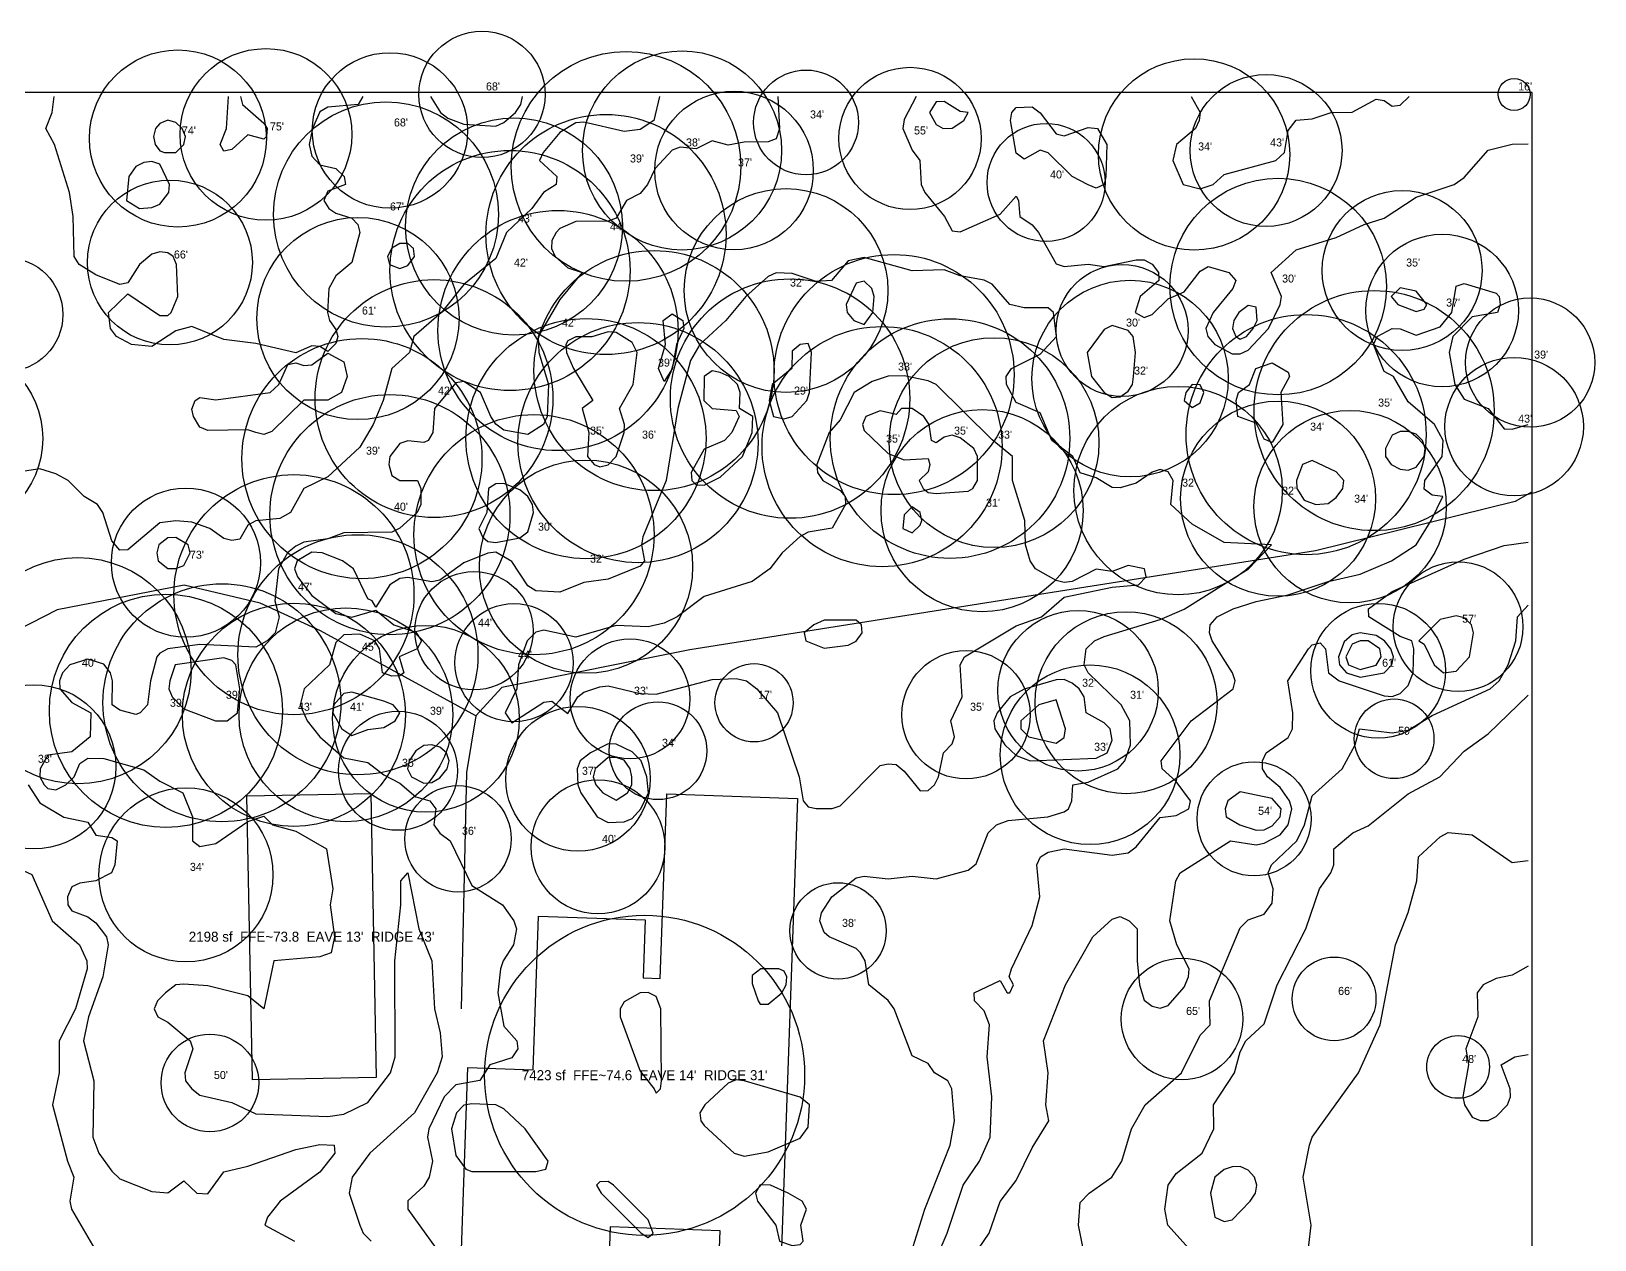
# Model space of a CAD drawing. Extents: x 426033 to 427066, y 1577130 to 1578168.
# Drawn here: x 426674.8 to 427065.6, y 1577863.3 to 1578165.3 of the extents above; entities that cross this region are included whole.
import ezdxf
from ezdxf.enums import TextEntityAlignment as Align

# ---------------------------------------------------------------- set-up
doc = ezdxf.new("R2010")
doc.units = 21
doc.header["$MEASUREMENT"] = 0
for name, color, linetype in [('A-BLDG-ANNO', 1, 'Continuous'), ('A-BLDG-FTPT', 1, 'Continuous'), ('C-ROAD-CNTR', 7, 'Continuous'), ('C-TOPO-HALF', 9, 'Continuous'), ('C-TOPO-MINR', 8, 'Continuous'), ('G-ANNO-TRGT', 6, 'Continuous'), ('G-ANNO-ZONE', 6, 'Continuous'), ('L-PLNT-ANNO', 92, 'Continuous'), ('L-PLNT-TREE', 92, 'Continuous')]:
    doc.layers.add(name, color=color, linetype=linetype)

msp = doc.modelspace()

# ---------------------------------------------------------------- linework, layer by layer
at = {"layer": 'A-BLDG-FTPT'}
for points, elevation in [([(426728.7600494474, 1577974.2531286299), (426759.7099886543, 1577974.8312963154), (426761.0484808076, 1577903.8440514395), (426730.0984843141, 1577903.2658815365), (426728.7600494474, 1577974.2531286299)], 72.75071716308594), ([(426819.57540565095, 1577866.5493497206), (426818.8062075504, 1577845.2092835468), (426781.8703703111, 1577846.4850391909), (426783.96056866716, 1577906.3248746607), (426800.2802428927, 1577905.7544042733), (426801.6651224299, 1577944.2174295215), (426828.2767890747, 1577943.2944233404), (426827.7727955521, 1577928.752519358), (426832.0692236347, 1577928.6176995488), (426833.6924284953, 1577974.7517448154), (426866.3637869739, 1577973.610660187), (426862.23117292725, 1577856.5124227353), (426846.7450233163, 1577857.0415119487), (426847.05273992155, 1577865.5848107354), (426819.57540565095, 1577866.5493497206)], 73.64765930175781)]:
    msp.add_lwpolyline(points, close=True, dxfattribs=dict(at, elevation=elevation))
at = {"layer": 'C-ROAD-CNTR'}
for points in [[(427050, 1578050.1868203015), (427045.7839681452, 1578047.7702356759), (426995.81137749675, 1578035.4879377212), (426839.4557406738, 1578010.7159110606), (426792.4825337836, 1578001.288534284), (426785.9623805664, 1577994.236942979), (426783.60062093334, 1577980.0697910436), (426782.2850590025, 1577921.0616463935)], [(426785.9623805664, 1577994.236942979), (426747.158094158, 1578015.4868370087), (426732.06309992, 1578022.413397289), (426713.0728859987, 1578026.8543061006), (426681.2879526015, 1578020.7177478832), (426627.92176485155, 1577993.3659054684), (426540.20858689194, 1577949.7843319164), (426316.9843268272, 1577838.83680723)]]:
    msp.add_lwpolyline(points, dxfattribs=at)
at = {"layer": 'C-TOPO-HALF'}
for points, elevation in [([(426831.83519581193, 1578149), (426830.44314105675, 1578143), (426827.00000000006, 1578140.742635446), (426823, 1578140.253911851), (426813, 1578142.5925959866), (426811.00000000006, 1578142.385233442), (426807, 1578139.9875069405), (426802.759929391, 1578135), (426801.9099505695, 1578133), (426806.182827174, 1578129), (426806.05887335876, 1578127), (426802.8749731472, 1578125), (426799.9342711618, 1578121), (426793.6634429401, 1578115), (426791, 1578108.531804209), (426783, 1578102.0335941096), (426777.41976893455, 1578095), (426770.4601769911, 1578089), (426769.41584828985, 1578084.9999999998), (426764.9915869981, 1578081), (426762.80617659853, 1578073), (426760.2780671816, 1578067), (426757, 1578061.3552552552), (426749, 1578053.986169321), (426743, 1578051.0024993753), (426739.66651745746, 1578045), (426737, 1578043.5417746513), (426731, 1578042.9606430156), (426729, 1578041.875399361), (426727, 1578038.4151329242), (426725, 1578038.0327398046), (426723.00000000006, 1578038.5314648335), (426719.5137157107, 1578041), (426715, 1578042.6088549618), (426711, 1578042.9430233424), (426707, 1578042.4340261994), (426699, 1578035.736098626), (426697, 1578035.6105882353), (426695, 1578037.9610484163), (426692.7494249348, 1578045), (426691.42642089096, 1578047), (426688.0391822828, 1578049), (426684.0610064661, 1578053), (426681, 1578054.7251429628), (426677, 1578055.9696066747), (426671, 1578054.9919121894)], 72.5), ([(426727.1144172564, 1578149), (426727.60876288655, 1578146.9999999998), (426733, 1578142.3074084586), (426733.7908653846, 1578141), (426733.59842154133, 1578139), (426733, 1578138.2985034012), (426729, 1578139.39004914), (426725, 1578135.7361912613), (426723, 1578135.3202139854), (426722.033952313, 1578137), (426723.6224437628, 1578141), (426724.1555061885, 1578149)], 71.5), ([(426774.5987669749, 1578149), (426777.1214024071, 1578145), (426779, 1578143.5351423034), (426783, 1578142.0682466808), (426791, 1578141.6080766995), (426793, 1578142.5088189328), (426795.8809060344, 1578145), (426797.2460561143, 1578147), (426797.6113472163, 1578149)], 72.5), ([(426896.0395716198, 1578149), (426893, 1578143.25364486), (426892.69036279595, 1578141), (426895, 1578135.5731327096), (426896.9413414945, 1578133), (426897.2450629403, 1578127), (426898.1720342438, 1578125), (426903.12886308297, 1578119), (426904.99999999994, 1578115.4031093835), (426907, 1578115.1433818128), (426917, 1578119.5575319622), (426921, 1578124.094564408), (426921.6336206896, 1578123), (426921.93429652567, 1578119), (426925, 1578116.9329805996), (426926.6431784108, 1578115), (426931.00000000006, 1578107.1949602123), (426933, 1578106.5443925234), (426939, 1578107.0735729388), (426943, 1578106.5076190478), (426951, 1578108.204976545), (426953, 1578108.133460076), (426955, 1578107.1048136647), (426956.5639776214, 1578105), (426956.6798750732, 1578103), (426952.03587213485, 1578099), (426950.7311935808, 1578095), (426953, 1578093.7246026262), (426955, 1578094.4999250937), (426959, 1578098.4279554437), (426963, 1578100.1617343426), (426967, 1578105.3787020554), (426969, 1578106.477701005), (426974.1805359662, 1578105), (426975.91276510607, 1578103), (426975.2120589882, 1578101), (426970.3046111347, 1578095), (426968.41382679157, 1578091), (426968.9226694915, 1578089), (426970.70223606, 1578087), (426975, 1578084.6949465536), (426977, 1578084.6581875547), (426979, 1578085.6070292094), (426984.0639468804, 1578091), (426987.0372088873, 1578097), (426987.3617094691, 1578099), (426984.74219810043, 1578105), (426991, 1578110.6428686026), (427000.99999999994, 1578113.7106850494), (427007.9787478461, 1578117), (427013, 1578118.5423328965), (427021, 1578123.8121846383), (427030.4859232176, 1578127), (427033, 1578128.7554712577), (427039, 1578135.592090889), (427045, 1578137.035868569), (427048.99999999994, 1578137.118603539)], 73.5), ([(426894.46631497965, 1577859), (426898.1574998325, 1577871), (426904.5675543011, 1577887), (426905.6414589494, 1577893), (426904.9102471306, 1577901), (426903.93954776187, 1577903), (426900.6480058544, 1577905), (426899, 1577907.3880345481), (426895, 1577909.300819904), (426890.5112487476, 1577921), (426889, 1577923.1047237492), (426884.18355621595, 1577927), (426883.27004980587, 1577933), (426882.11678799515, 1577935), (426881, 1577936.1320566798), (426874.2452256945, 1577939), (426873, 1577940.0598448468), (426871.9464012251, 1577943), (426872.3926087549, 1577945), (426874.9101580136, 1577949), (426881, 1577953.7769483426), (426883, 1577954.1976755448), (426889, 1577953.5438397909), (426895, 1577954.1656649713), (426901, 1577953.505002382), (426909, 1577955.6553131097), (426911, 1577957.2798573975), (426914.06124135084, 1577965), (426916.0736614051, 1577967), (426919, 1577968.1082419814), (426928.9749791493, 1577969), (426933, 1577970.2243186582), (426934.07766990294, 1577971), (426934.9542707823, 1577973), (426935.20115606935, 1577977), (426939, 1577977.6314223737), (426946.3965294708, 1577981), (426948.1775285654, 1577983), (426949.60701860534, 1577987), (426949.4319965595, 1577993), (426947.23592195706, 1577997), (426939.05298013246, 1578005), (426938.0531741259, 1578007), (426938.5535690461, 1578011.0000000002), (426940.5843205574, 1578012.9999999998), (426943, 1578014.087692658), (426957, 1578018.2754706272), (426963, 1578020.9006410257), (426979.0687146322, 1578031), (426984.8461538461, 1578037), (426973, 1578037.5724177728), (426965, 1578042.1043676995), (426959.69627966644, 1578047), (426960.24828090705, 1578053), (426959, 1578055.2062724936), (426957, 1578055.7434514035), (426955, 1578055.0758416574), (426951, 1578052.3296291823), (426947, 1578051.2072007968), (426945, 1578051.3227154047), (426941, 1578053.70842032), (426937, 1578054.9595959594), (426935.1737823211, 1578059), (426929.96355799376, 1578063), (426927, 1578069.9323879464), (426921, 1578072.5396904643), (426918.57548032934, 1578077), (426918.5324608673, 1578079), (426919.86756105954, 1578081), (426927, 1578084.578529755), (426931.10736497544, 1578089), (426930.38500474533, 1578095), (426929, 1578096.215435869), (426923, 1578096.1730934018), (426919.44622093026, 1578097), (426915, 1578102.1065670468), (426913, 1578103.072639225), (426907, 1578104.1656401944), (426903, 1578105.7130600573), (426895, 1578105.4572430537), (426883.00000000006, 1578108.7685718113), (426879, 1578107.9623173093), (426874.842920354, 1578103), (426870.99999999994, 1578102.7620598727), (426865, 1578104.760767866), (426861, 1578104.9532073133), (426859, 1578104.0028033643), (426853.41215128754, 1578099), (426848.46793595847, 1578093), (426841.9287087114, 1578087), (426839.5868483412, 1578083), (426836.4336107316, 1578071), (426833.56776933966, 1578053), (426827.7378397711, 1578039), (426827.40350274724, 1578037), (426828.0978902954, 1578033), (426827, 1578031.652162652), (426818.99999999994, 1578028.4168955288), (426813, 1578027.5383272497), (426807, 1578025.1425287356), (426801, 1578025.474656561), (426799, 1578026.74336), (426795, 1578032.8202120143), (426791, 1578035.1423012787), (426789, 1578034.9174034435), (426783.00000000006, 1578032.428224214), (426777, 1578028.1354493448), (426775, 1578027.712372449), (426769, 1578028.8058100864), (426767, 1578028.5819231072), (426764.50225531607, 1578027), (426761, 1578021.3688853248), (426760.0235237638, 1578023), (426759, 1578023.4384125024), (426755.3834447775, 1578031), (426752.6728245969, 1578033), (426747.53630041727, 1578035), (426745, 1578035.149983048), (426741.2676643366, 1578033), (426740.6677960959, 1578031), (426741.3598058383, 1578029), (426745, 1578024.328747655), (426751, 1578019.7840282833), (426755, 1578018.92119403), (426761, 1578020.6346306591), (426765.49261849263, 1578017), (426771, 1578015.108556039), (426772.3568981064, 1578013), (426771.2841249465, 1578011), (426766.79290157335, 1578009), (426767.955971897, 1578005), (426767, 1578004.2002351098), (426765, 1578004.1226292169), (426762.61124252126, 1578005), (426761.8862199747, 1578011), (426760.7518456775, 1578013), (426757, 1578014.6284168565), (426753, 1578014.455828877), (426751, 1578012.5918232773), (426749.41209711175, 1578007), (426743.0727859448, 1578001.0000000002), (426742.0946960523, 1577997), (426743.7945092373, 1577993), (426746.98273328436, 1577989), (426753, 1577983.731124389), (426759, 1577982.5848910261), (426763, 1577979.503567644), (426767, 1577977.3962204151), (426771, 1577974.0266064024), (426774.4920426579, 1577973), (426775.94612443517, 1577971), (426775.44832402235, 1577967), (426777, 1577964.876209448), (426779.5285460133, 1577963), (426785, 1577951.8275058276), (426792.5880721221, 1577947), (426795.4588541667, 1577942.9999999998), (426796.1156539845, 1577941), (426795.37886707165, 1577937), (426792.7711400925, 1577933), (426792.15360744763, 1577931), (426791.4501595645, 1577925), (426793, 1577916.674669868), (426796.1920529801, 1577913), (426796.4924216524, 1577911), (426794.99999999994, 1577908.7601362), (426789.4419148287, 1577907), (426787, 1577903.076961448), (426781, 1577902.0521833447), (426778.0456755562, 1577899), (426774.19054110115, 1577891), (426773.9124367428, 1577889), (426775.13062182243, 1577883), (426774.30390738056, 1577879), (426773.00000000006, 1577876.740958269), (426769, 1577873.0198300283), (426768.9396704689, 1577871), (426779.04427104065, 1577856.9999999998)], 73.5), ([(426910.2215896151, 1577859), (426914.2679516251, 1577865), (426917, 1577872.905995559), (426921, 1577878.0994671402), (426925, 1577886.3014436543), (426929.17844860523, 1577893), (426928.40299705643, 1577897), (426929.00609663164, 1577905), (426927.85989979585, 1577913), (426933.39218178927, 1577927), (426940.22314591997, 1577939), (426945, 1577943.4002609688), (426947, 1577944.0636788048), (426949.3057655955, 1577943), (426951.2637126264, 1577941.0000000002), (426951.25416821043, 1577933), (426951.88136729226, 1577927), (426953, 1577923.223885454), (426955, 1577921.6759652314), (426956.99999999994, 1577921.228870361), (426959, 1577921.8529192177), (426963, 1577926.440903779), (426964.1199955016, 1577929), (426964.2504163614, 1577931), (426961.2224578767, 1577937), (426959.4602627886, 1577943), (426960.8974631425, 1577953), (426962.03445065184, 1577955), (426974.5866737929, 1577963), (426981, 1577962.018320662), (426983, 1577962.3988847923), (426987, 1577964.5385077416), (426989, 1577967.0003574833), (426989.91870887973, 1577971), (426989.36157297436, 1577973), (426987, 1577976.339847069), (426983.82725619676, 1577979), (426982.61093466426, 1577981.0000000002), (426982.61439588683, 1577983), (426983.54130202776, 1577985), (426989, 1577988.8364312267), (426990.09983982914, 1577991), (426990.1453347208, 1577995), (426988.9509341715, 1578003), (426994.09838046896, 1578011), (426995, 1578012.0005364807), (426997, 1578012.4962680642), (426998.38396004704, 1578011), (426999.09639347345, 1578005.0000000002), (427001.7971725331, 1578003), (427013, 1577999.2620337903), (427015, 1577999.0624299063), (427017, 1577999.77402863), (427019, 1578001.783519954), (427020.2198293377, 1578005), (427020.41424997686, 1578011), (427019.9077625571, 1578013), (427017, 1578014.094392471), (427009.21071961435, 1578019), (427009.0580090366, 1578021), (427015, 1578025.2657749346), (427033, 1578033.375173508), (427043, 1578036.8006636645), (427048.99999999994, 1578037.5985862697)], 72.5), ([(426971, 1577853.6011538461), (426958.9347786482, 1577866.9999999998), (426958.21555498324, 1577871), (426959.0264595218, 1577877), (426961, 1577879.8440673607), (426967.4785226817, 1577885), (426970.40753178217, 1577891), (426970.36123241147, 1577897), (426975.57773755654, 1577905), (426977, 1577910.3199804593), (426978.39757794386, 1577913), (426983, 1577917.2390198798), (426986.2361898259, 1577927), (426993.38888888893, 1577941), (426996.82336045953, 1577951), (426999.65000861627, 1577955), (427000.4316939891, 1577957), (427000.43177046883, 1577961), (427005.1527377522, 1577965), (427009, 1577966.7572030518), (427019, 1577974.7518753607), (427026.95654008444, 1577979), (427033, 1577985.3852099974), (427039, 1577989.7144434066), (427049, 1577999.3824484241)], 71.5), ([(426674.0573797436, 1577977), (426677, 1577972.467011101), (426683, 1577968.8959257763), (426689, 1577967.6956697693), (426691, 1577964.4348145428), (426695, 1577963.8715576592), (426696.28746225964, 1577963), (426695.72326139093, 1577957), (426694.8665461666, 1577955), (426691, 1577953.034724541), (426687, 1577952.4474474476), (426685, 1577951.473632234), (426683.9195840885, 1577949), (426683.993043317, 1577947), (426685, 1577945.473351146), (426689, 1577944.0110403397), (426691, 1577942.5156950671), (426693.63143445435, 1577939), (426694.04230145866, 1577937), (426692.71951087547, 1577929), (426689.1463167053, 1577919), (426687.9332274712, 1577913), (426690.5020460222, 1577903), (426690.2091789526, 1577889), (426691.71550050215, 1577885), (426695, 1577880.4841165973), (426697, 1577878.5389971114), (426705, 1577875.4175123223), (426709, 1577875.0371272576), (426713, 1577878.0204750206), (426716.18981759873, 1577875), (426719, 1577874.7775377969), (426723, 1577880.2892673695), (426729, 1577881.6806501546), (426741, 1577885.8410623947), (426747, 1577887.0981076364), (426750.52054794517, 1577887), (426750.7000601685, 1577885), (426747, 1577880.22545018), (426737.08558721, 1577873), (426733.85259631486, 1577869), (426733.22937516903, 1577867), (426740.6745663327, 1577863)], 72.5)]:
    msp.add_lwpolyline(points, dxfattribs=dict(at, elevation=elevation))
for points, elevation in [([(426939, 1578126.9356675206), (426935, 1578129.015080544), (426929, 1578134.9239965011), (426927, 1578135.5551269688), (426923, 1578133.3453406421), (426921, 1578134.8135283364), (426919.58441850025, 1578143), (426919.91136853443, 1578145), (426921, 1578146.2534119107), (426925, 1578146.405318808), (426927, 1578144.9332023575), (426931, 1578139.620064725), (426932.99999999994, 1578139.127913927), (426939, 1578141.2509067238), (426941.38387715933, 1578141), (426943.72823763546, 1578137), (426943.413046912, 1578129), (426943, 1578126.9709038874), (426941, 1578126.0996857542), (426939, 1578126.9356675206)], 73.5), ([(426764.39498933905, 1578107), (426767, 1578105.9946723736), (426769, 1578106.7554312048), (426770.6134291537, 1578109), (426770.38151413016, 1578110.9999999998), (426769, 1578112.2118489877), (426767, 1578112.2391230166), (426765, 1578111.1077152442), (426763.85380539496, 1578109), (426764.39498933905, 1578107)], 72.5), ([(427016.4297732782, 1578097), (427021, 1578095.2661823703), (427023, 1578095.8134028548), (427023.6822292117, 1578097), (427021, 1578100.3266122579), (427017, 1578101.189098117), (427014.7319867514, 1578099), (427016.4297732782, 1578097)], 73.5), ([(426815.57615735184, 1578057), (426817, 1578056.422848809), (426819, 1578056.9272381405), (426821, 1578059.03054221), (426823.05066176935, 1578065), (426823.1137783624, 1578067), (426821.84228425677, 1578071), (426825.2787392439, 1578077), (426826.27221992565, 1578085), (426825, 1578087.5414796344), (426821, 1578090.0115485564), (426819, 1578090.1545228416), (426815, 1578088.8977299323), (426811, 1578088.9366776315), (426809, 1578087.9513016846), (426808.478596609, 1578087), (426808.62070878275, 1578085), (426810.36296232056, 1578081), (426815.2014336917, 1578073), (426812.5821165818, 1578071), (426814.24492734653, 1578065), (426813.8693780934, 1578059), (426815.57615735184, 1578057)], 73.5), ([(426942.9937316357, 1578075), (426945, 1578073.8017540956), (426947, 1578073.9384260785), (426949, 1578075.3377126856), (426950.09003601444, 1578077), (426950.3358832154, 1578079.0000000002), (426950.8410117434, 1578085), (426950.28836060513, 1578089), (426949, 1578090.4900910552), (426945, 1578091.7648743237), (426942.99999999994, 1578090.7538696732), (426938.80617624905, 1578085), (426939.87680543755, 1578079), (426942.9937316357, 1578075)], 73.5), ([(426963.03062653134, 1578073), (426965, 1578071.2429541727), (426967, 1578072.4790697675), (426967.9444274498, 1578075), (426966.99999999994, 1578076.9624960271), (426964.9859912038, 1578077), (426963.3993583574, 1578075), (426963.03062653134, 1578073)], 73.5), ([(426897.75634665886, 1578051), (426899, 1578050.0318037258), (426901, 1578049.7722414075), (426909, 1578050.3631461046), (426910.178565945, 1578051), (426911.35602877697, 1578053), (426911.3374187832, 1578059), (426910.4671305815, 1578061), (426907, 1578063.693167263), (426905, 1578064.3330867982), (426903, 1578063.880900445), (426901, 1578062.4322691977), (426899.8771331058, 1578063), (426899.3153295669, 1578067), (426897.94190772175, 1578069), (426895, 1578071.0182606005), (426892.341991342, 1578071), (426891, 1578069.545221843), (426887, 1578070.410413647), (426883.407015798, 1578069), (426882.62620516773, 1578067), (426883, 1578065.564074074), (426889, 1578059.8205080489), (426893, 1578058.1612434103), (426899, 1578058.5290292613), (426899.42297314655, 1578057), (426899, 1578055.171111111), (426896.75398633257, 1578053), (426897.75634665886, 1578051)], 74.5), ([(427014.78995698615, 1578057), (427017, 1578055.863998496), (427019, 1578055.6391722593), (427021, 1578056.3994965144), (427022.972224077, 1578059), (427023.2908586595, 1578061), (427022.62033174245, 1578062.9999999998), (427021, 1578064.6469909763), (427019, 1578065.2924734163), (427017, 1578065.2669835987), (427015.00000000006, 1578064.3348997233), (427013.328125, 1578061), (427013.33187371993, 1578059), (427014.78995698615, 1578057)], 73.5), ([(426995.8986197049, 1578047), (426999, 1578047.2517123804), (427001, 1578048.779855604), (427002.6553668431, 1578051), (427002.9014635462, 1578053), (427001, 1578055.210526316), (426995, 1578058.008869581), (426992.6137071651, 1578057), (426991.0616325963, 1578053), (426991.1984120351, 1578051), (426993, 1578048.1278229654), (426995.8986197049, 1578047)], 73.5), ([(426787.642368103, 1578039), (426789, 1578037.779507603), (426791, 1578037.5362644417), (426797, 1578038.6677706118), (426799, 1578040.2227387996), (426800.40009402914, 1578045), (426800.1344350156, 1578047), (426798.96543374803, 1578049.0000000002), (426797, 1578050.6872133026), (426793, 1578052.3021713905), (426791, 1578052.1910621761), (426789.0962732919, 1578051), (426788.7187839305, 1578045), (426786.71875788947, 1578041), (426787.642368103, 1578039)], 73.5), ([(426892.7231884058, 1578041), (426895, 1578039.9196456487), (426897, 1578041.8937650523), (426897.41740710824, 1578043), (426897, 1578045.029375765), (426895, 1578046.4772940807), (426893, 1578044.4491673969), (426892.7231884058, 1578041)], 74.5), ([(426868.42213348544, 1578013), (426873, 1578011.1005790916), (426879, 1578011.899277518), (426881, 1578012.9243697478), (426882.5514858328, 1578015), (426882.3992066354, 1578017), (426881, 1578018.1188004613), (426873, 1578018.0987107172), (426870.44139465876, 1578017), (426868.0447330447, 1578015), (426868.42213348544, 1578013)], 74.5), ([(427027.8032520325, 1578005), (427031, 1578005.3829662693), (427034.36503146274, 1578009), (427035.3586571719, 1578015), (427034.8782846217, 1578017), (427033, 1578018.6945293248), (427031, 1578019.191655304), (427027, 1578018.3297664884), (427021.6915293437, 1578013), (427023, 1578012.103939814), (427025.5110071718, 1578007), (427027.8032520325, 1578005)], 72.5), ([(427004.1119245741, 1578007), (427007, 1578005.792890349), (427011, 1578006.8734103711), (427012.2810032314, 1578009), (427011.8876692427, 1578011), (427009, 1578012.9342836777), (427006.99999999994, 1578012.9783673668), (427005, 1578012.154941795), (427003.4148864022, 1578009), (427004.1119245741, 1578007)], 73.5), ([(426720.923466349, 1577993), (426723.81624397077, 1577993), (426726.36109412357, 1577995), (426726.98486425885, 1578001), (426725.95900974027, 1578007), (426725, 1578008.0836963998), (426723, 1578008.7401905619), (426710.7880371661, 1578007), (426709.43655460305, 1578003), (426709.2515811012, 1578001), (426710.04182214686, 1577999), (426713, 1577995.9684730498), (426720.923466349, 1577993)], 73.5), ([(426924.1863428709, 1577989), (426931, 1577987.4061261397), (426933, 1577988.8021992408), (426933.32607189595, 1577991), (426931, 1577998.1982679437), (426926.73022142425, 1577997), (426922.1937563624, 1577993), (426922.16701201827, 1577991), (426924.1863428709, 1577989)], 74.5), ([(426817.72826938133, 1577975), (426821, 1577973.1601713656), (426823.8851463597, 1577975), (426824.94701923983, 1577977), (426824.9755786404, 1577979), (426824.5392013517, 1577981), (426823, 1577983.1181795937), (426821, 1577983.8612258178), (426819, 1577983.7889772907), (426815.81418197346, 1577981), (426815.3207665233, 1577979.0000000002), (426815.9753343968, 1577977), (426817.72826938133, 1577975)], 74.5), ([(426970.66707317077, 1577869), (426973, 1577867.9209123855), (426975, 1577868.272193437), (426979.5532520325, 1577873), (426980.8533651353, 1577875.0000000002), (426981.16614906833, 1577877), (426980.59140559356, 1577879), (426979.00000000006, 1577880.7351132052), (426977, 1577881.590946959), (426975, 1577881.5561603168), (426973, 1577880.8535044421), (426970.6716493539, 1577879), (426969.6366140746, 1577875), (426970.66707317077, 1577869)], 71.5)]:
    msp.add_lwpolyline(points, close=True, dxfattribs=dict(at, elevation=elevation))
at = {"layer": 'C-TOPO-MINR'}
for points, elevation in [([(426861.41335010924, 1578149), (426861.8402114848, 1578141), (426861, 1578138.3778487444), (426859, 1578137.652542373), (426853, 1578137.573480134), (426849, 1578136.8354606344), (426845, 1578137.8802415296), (426841, 1578135.9469208615), (426837, 1578136.3369104068), (426835, 1578135.5541571567), (426830.79455505894, 1578131), (426828.88090408576, 1578127), (426827, 1578124.714922877), (426823.6195628174, 1578123.0000000002), (426821, 1578118.5939734424), (426819, 1578117.8374955617), (426811, 1578117.7583683217), (426807, 1578116.0398550723), (426806.0282677165, 1578115), (426805.0010958904, 1578113), (426804.8934760639, 1578111), (426805.7747287811, 1578109), (426809, 1578106.1850493941), (426812.5233680958, 1578105), (426807, 1578098.2860318637), (426801.5462655097, 1578089), (426801.68541357, 1578085), (426804.1640701388, 1578077), (426803.83018270985, 1578069), (426802.8747797486, 1578067), (426799, 1578064.5118306354), (426793, 1578065.644690624), (426791, 1578067.1120607788), (426789.7462159435, 1578069), (426787.1519535891, 1578075), (426783, 1578077.7309094593), (426781, 1578077.4515106813), (426775.59798778914, 1578070.9999999998), (426775.20200261206, 1578065), (426774.0633561644, 1578063), (426773, 1578062.5172324437), (426769, 1578062.9651991124), (426767, 1578062.254233499), (426764.5002556941, 1578059), (426764.1802921475, 1578057), (426765, 1578054.3160578911), (426767, 1578053.0653918944), (426771.3975082733, 1578053), (426772.1860662702, 1578051), (426772.2424343199, 1578047), (426771.30175292154, 1578045), (426767, 1578041.0856979622), (426765, 1578040.1519317373), (426753, 1578039.9391906061), (426749, 1578038.4682067344), (426743, 1578037.665997506), (426741, 1578036.6104347827), (426738.8600101885, 1578035), (426736.674117715, 1578031), (426735.72677453025, 1578023), (426736.8104433998, 1578019), (426735.777744179, 1578015), (426733.8241687152, 1578013), (426731, 1578011.420451986), (426717, 1578012.0169566036), (426709, 1578011.0074160243), (426707, 1578009.8854691968), (426706.2548127406, 1578009), (426704.61852114816, 1578003), (426703.85272435896, 1577997), (426702.0886657102, 1577995), (426701, 1577994.5439355692), (426697, 1577995.641075388), (426695.03013258334, 1577997), (426695.1446055133, 1578003), (426694.6184116385, 1578005), (426693, 1578007.1408604763), (426688.99999999994, 1578008.4019670275), (426684.50463182095, 1578007), (426682.6776552949, 1578005), (426681.89303919463, 1578003), (426681.9924516218, 1578001), (426685, 1577997.540919418), (426689.7702675917, 1577995), (426689.53718285216, 1577989), (426685, 1577985.218407813), (426679, 1577984.3730522457), (426677.05175621907, 1577981), (426676.9948226885, 1577979), (426678.05967171805, 1577977), (426679, 1577976.074091943), (426681.00000000006, 1577975.7158812894), (426683.47273212735, 1577977), (426685.5423921888, 1577979), (426687, 1577982.350083752), (426689, 1577983.6955052384), (426693, 1577983.5538971808), (426703, 1577980.7718618643), (426707, 1577977.9263685998), (426712.71704745165, 1577975), (426715.10644257703, 1577969), (426715.1208077261, 1577963), (426717.00000000006, 1577961.5925828512), (426721, 1577962.3488551583), (426729, 1577967.8363697706), (426733, 1577969.1233742102), (426735.1245817246, 1577967), (426741.00000000006, 1577965.4203120223), (426748.66513683496, 1577961), (426750.2205800996, 1577951), (426749.54006546247, 1577947), (426750.6319198787, 1577939), (426749.7707787958, 1577935), (426747, 1577934.0563791292), (426735.49467028, 1577933), (426733, 1577921.0125356126), (426729, 1577924.273276296), (426719.00000000006, 1577926.7744170164), (426713, 1577927.2179499948), (426711, 1577927.032183908), (426708.4204081633, 1577925), (426706.4172352792, 1577923), (426705.5412799219, 1577921), (426706.45564516133, 1577919), (426709, 1577917.6869376358), (426714.54253693327, 1577913), (426715.19937991886, 1577911), (426713.22409240925, 1577905.0000000002), (426713.3557398516, 1577903), (426715, 1577901.055240062), (426717, 1577899.4192849405), (426724.99999999994, 1577897.582529523), (426731, 1577894.7855353267), (426749, 1577894.1263280064), (426753, 1577894.6897952806), (426759, 1577897.660236396), (426764.59712364594, 1577905), (426765.7960902441, 1577909), (426765.7367053665, 1577933), (426767.19282720075, 1577947), (426767.23802319716, 1577953), (426769, 1577954.986355884), (426771.75240445987, 1577941), (426774.9355212355, 1577933), (426775.65268949815, 1577921), (426777.0572576595, 1577915), (426777.54803287034, 1577909), (426776.26959530613, 1577905), (426770.6142768796, 1577895), (426759.48549300665, 1577885), (426755.0120188726, 1577878.9999999998), (426754.274547295, 1577875), (426757, 1577866.9390131216), (426757.80453952914, 1577865), (426759.77229896624, 1577863)], 73), ([(426757.73321131914, 1578149), (426756.51639639644, 1578147), (426749, 1578146.3032910302), (426747, 1578145.1781196233), (426745.1031052733, 1578141.0000000002), (426744.2986643688, 1578137), (426745, 1578134.0541351829), (426747, 1578131.9076593793), (426751, 1578130.9500679348), (426753.0812080537, 1578129), (426753.37147527584, 1578127), (426749, 1578125.3030460144), (426747.9708907433, 1578123), (426749.2461913467, 1578120.9999999998), (426751, 1578119.8141738772), (426755, 1578118.5442129949), (426756.455089042, 1578117), (426756.9992643453, 1578115), (426755, 1578107.50952717), (426751, 1578104.2008328275), (426749.2438925699, 1578101), (426748.9083265528, 1578095), (426749.34821188496, 1578093), (426751, 1578090.7464212677), (426751.4585645248, 1578089), (426751, 1578087.268918919), (426749, 1578085.2269372693), (426747, 1578086.5466210437), (426745, 1578086.708955224), (426741, 1578084.9277108433), (426731, 1578087.2601771674), (426723, 1578088.2962060564), (426715, 1578091.4836838287), (426710.99999999994, 1578090.4274061988), (426705, 1578086.4898639265), (426699.8538116592, 1578087), (426696.1824492469, 1578089), (426694.6522552873, 1578091), (426694.1345890411, 1578095), (426699, 1578099.7100823852), (426707, 1578094.295324036), (426709, 1578094.2740592742), (426709.7988274093, 1578095), (426711.448480655, 1578099), (426711.15694767097, 1578107), (426710.2755102041, 1578109), (426709, 1578109.943679492), (426707, 1578110.1622144182), (426705, 1578109.5722718984), (426701.8660071943, 1578107), (426699, 1578102.455511288), (426697, 1578102.016818837), (426691, 1578104.3873963105), (426686.79811320757, 1578107), (426685.52419255045, 1578109), (426685.2778861155, 1578119), (426684.36379251117, 1578125), (426680.62349351635, 1578137), (426678.5135277121, 1578140.9999999998), (426680.0229352615, 1578145), (426680.5753309519, 1578149)], 72), ([(426964.80803631025, 1578149), (426966.9956368925, 1578145), (426966.80628348055, 1578143), (426965.8535519126, 1578141), (426961.0916588124, 1578137), (426960.1748807631, 1578133), (426962.75987976306, 1578127), (426967, 1578125.922259508), (426970.24580263323, 1578127), (426973, 1578129.5146472934), (426985.90597889805, 1578133), (426988.0987150881, 1578135), (426989, 1578140.4844192634), (426991.00000000006, 1578143.0815187048), (426995, 1578143.3809523808), (426999.74210526317, 1578145), (427005, 1578145.033104753), (427011, 1578148.3056218056), (427013, 1578147.9587436784), (427015, 1578146.5689018464), (427017, 1578146.8004561001), (427019.25393661554, 1578149)], 74), ([(426898.6020543406, 1577853), (426903.77263906854, 1577865), (426907.77714695514, 1577877), (426911.8864875389, 1577883), (426914.53279462695, 1577889), (426914.93946973485, 1577899), (426913.8130434783, 1577909), (426914.3630993745, 1577917), (426913, 1577920.5020872864), (426910.64271323034, 1577922.9999999998), (426910.5205364627, 1577925), (426917, 1577928.0625), (426918.75635179156, 1577925), (426919.46633416455, 1577925), (426920.3904761904, 1577927), (426919.2667617689, 1577929), (426919.8453063023, 1577931), (426925, 1577941.83125), (426926.93572049035, 1577949), (426926.22366607597, 1577957), (426927.12380668253, 1577959), (426929, 1577960.2040972621), (426933, 1577961.0417810138), (426945, 1577959.3887537995), (426949, 1577959.99440397), (426951, 1577961.5344827587), (426957, 1577968.803638984), (426961, 1577969.358649789), (426964.2092442224, 1577971), (426964.5600717275, 1577973), (426961, 1577977.8243654822), (426957.48742945096, 1577981), (426957.28865058086, 1577983), (426964.7334533994, 1577993), (426975.23865231633, 1578001), (426975.746381536, 1578003), (426975.12856800196, 1578005), (426970.0550020472, 1578013), (426969.36541074736, 1578015), (426969.54831144464, 1578017), (426971.2953411994, 1578019), (426975.29263645026, 1578021), (426981, 1578022.8042799411), (426989, 1578024.4450728232), (426999, 1578027.7677969907), (427007, 1578029.6617771033), (427014.8799553322, 1578032.9999999998), (427020.9831811629, 1578037), (427024.74500075175, 1578043), (427027.643907065, 1578049), (427025, 1578049.3519823789), (427022.99999999994, 1578050.8436657682), (427023.1998910675, 1578053), (427027.5084251028, 1578059), (427027.7322235434, 1578063), (427025.5522097378, 1578067), (427019, 1578072.6649132036), (427015.33889376646, 1578079), (427013, 1578080.2938856017), (427010.33011716057, 1578087), (427011.2350230415, 1578089), (427015.00000000006, 1578091.0414001788), (427017, 1578090.9267015706), (427021, 1578089.3560029988), (427027, 1578091.4350362218), (427029.9655069878, 1578095), (427031, 1578101.6152149946), (427033, 1578102.2665181886), (427041, 1578099.8299145298), (427041.72625280474, 1578099), (427041.98211829434, 1578097), (427041.2996333158, 1578095), (427035, 1578093.952184666), (427030.1905331102, 1578089), (427029.28480561497, 1578085), (427030.662665066, 1578077), (427032.99999999994, 1578073.383470287), (427039.009435497, 1578071), (427043, 1578065.9097130822), (427045, 1578065.8652823064), (427049, 1578067.0226815052)], 73), ([(426939.05975752836, 1577855), (426936.5746176833, 1577867), (426937, 1577872.6341360372), (426939.2477037037, 1577875), (426944.91547491995, 1577879), (426947.4280786478, 1577883), (426949.8528278625, 1577891), (426953.24734982336, 1577897), (426962.3107393416, 1577905), (426967, 1577914.404718693), (426969.5214877119, 1577917), (426969.3371164759, 1577923), (426977, 1577941.257409663), (426979, 1577943.28283845), (426983, 1577944.6597899473), (426985, 1577947.4636988349), (426985.30161931657, 1577951), (426984.0565062169, 1577955), (426984.82846902206, 1577957), (426991.1881349045, 1577963), (426993.09523372207, 1577967), (426995, 1577974.2508491024), (427002.5380374862, 1577981), (427005.7620182757, 1577987), (427006.86061080656, 1577991), (427015, 1577989.9778726883), (427019, 1577990.63654463), (427025, 1577994.3392246768), (427039.494197292, 1578001), (427041.7389075765, 1578003), (427044.04509407555, 1578007), (427045.9425022999, 1578013), (427046.2993429698, 1578019), (427049, 1578021.9242546335)], 72), ([(426993.5837573784, 1577857), (426994.7351916376, 1577867), (426992.73202015576, 1577878.9999999998), (426994.38172740885, 1577887), (426995.0256250777, 1577889), (427006.6214864221, 1577905), (427012.0070194385, 1577917), (427015.85516817693, 1577937), (427019, 1577945.1003106968), (427021.1683091787, 1577953), (427021.5733976568, 1577959), (427027, 1577963.9922220528), (427029, 1577965.0609068954), (427035, 1577964.4765714286), (427045, 1577957.5921658985), (427049, 1577958.0931644232)], 71), ([(426673.00000000006, 1577955.499821747), (426675, 1577954.5746367238), (426680.0307883965, 1577943), (426686.93626125023, 1577937), (426688.69914399844, 1577933), (426688.79460828117, 1577931), (426685.86388906237, 1577921), (426681.83150536334, 1577913), (426681.80148685724, 1577905), (426680.15019580745, 1577897), (426683.8572030624, 1577883), (426685.46261682245, 1577879), (426684.5154639175, 1577873), (426684.89536389534, 1577871), (426691.8860206513, 1577859)], 72), ([(427049, 1577931.6478372507), (427045, 1577929.4493017609), (427041.00000000006, 1577928.617622951), (427037.7324228629, 1577927), (427036.2462604889, 1577925), (427036.4124972203, 1577919), (427033.39778129954, 1577911), (427034.1150948298, 1577907), (427032.66179052077, 1577899), (427033.0622206329, 1577897), (427035, 1577893.92092257), (427036.99999999994, 1577893.0898558188), (427039, 1577893.1508452536), (427041, 1577894.0955703391), (427043.8519579752, 1577897), (427044.6149798824, 1577899), (427044.5156826568, 1577901), (427042.21691678034, 1577907), (427045.6623981374, 1577909), (427049, 1577909.5757712566)], 71)]:
    msp.add_lwpolyline(points, dxfattribs=dict(at, elevation=elevation))
for points, elevation in [([(426902.79441143, 1578141), (426905, 1578141.0759518074), (426907.95132743364, 1578143), (426909.03968606546, 1578145), (426907, 1578145.2097284691), (426903, 1578147.7546975105), (426901, 1578147.6335244356), (426899.3216031711, 1578145), (426901, 1578141.9691341163), (426902.79441143, 1578141)], 74), ([(426708.15305164317, 1578135), (426711, 1578135.0263267516), (426712.9606058098, 1578137), (426713.3548514539, 1578139), (426712.5927735198, 1578141), (426711, 1578142.5098602795), (426709, 1578143.0456697054), (426707, 1578142.2479759883), (426705.8875589664, 1578141), (426705.357482608, 1578139.0000000002), (426705.82934689557, 1578137), (426707, 1578135.4178576288), (426708.15305164317, 1578135)], 72), ([(426701.864379085, 1578121), (426705, 1578121.2178727386), (426707, 1578122.087480078), (426709.2168469788, 1578125), (426709.42563325394, 1578127), (426707, 1578132.1015848273), (426705, 1578132.7469361625), (426703, 1578132.4749199573), (426701, 1578131.4606174824), (426699.2257850595, 1578129), (426698.68401991855, 1578123), (426701.864379085, 1578121)], 72), ([(426880.4174819567, 1578093), (426883, 1578091.9985861443), (426885.19901507464, 1578095), (426885.5146057856, 1578099), (426884.908002404, 1578101), (426883, 1578102.8377415622), (426881, 1578102.3555177355), (426878.5174550021, 1578097), (426878.8098294207, 1578095), (426880.4174819567, 1578093)], 74), ([(426833, 1578077.7409811034), (426831.6294686418, 1578081), (426833.3653816852, 1578087), (426832.7775574583, 1578093), (426835, 1578094.7153351698), (426837.6910369069, 1578093), (426837.9500369185, 1578091), (426836.0916861708, 1578087), (426835, 1578080.911784447), (426833, 1578077.7409811034)], 73), ([(426975.964654636, 1578089), (426977, 1578088.3402593283), (426978.5653401073, 1578089), (426980.2656757218, 1578091), (426981.24053922365, 1578093), (426981, 1578096.3352286774), (426979, 1578096.730423481), (426976.6743878226, 1578095), (426975.41306987527, 1578093), (426975.0717982312, 1578091), (426975.964654636, 1578089)], 74), ([(426860.34825327515, 1578069), (426863, 1578068.4476938746), (426865.00000000006, 1578069.0551564905), (426868.69427877176, 1578073), (426869.37409339607, 1578075), (426869.8257180665, 1578085), (426869, 1578087.2636928288), (426867, 1578086.9743107075), (426865, 1578085.3723112126), (426864.9548532732, 1578081), (426860.06836248015, 1578077), (426859.3231267635, 1578072.9999999998), (426860.34825327515, 1578069)], 74), ([(426731, 1578064.9921392475), (426729, 1578065.6707897242), (426719, 1578065.5607833772), (426717, 1578066.3964687), (426715.3541991535, 1578069), (426715, 1578070.890606421), (426715.7916666667, 1578073), (426717, 1578073.7592225308), (426721, 1578073.1961244862), (426734.5227431771, 1578075), (426736.74455871806, 1578077.0000000002), (426739, 1578082.0245718542), (426741, 1578082.4054807248), (426743, 1578081.7348754448), (426745, 1578081.90519263), (426749, 1578084.8582132563), (426753, 1578082.698213607), (426753.7848208011, 1578079), (426752.4239864865, 1578075), (426749, 1578073.1031497514), (426743, 1578073.108062042), (426735, 1578065.284610814), (426733, 1578064.5035419127), (426731, 1578064.9921392475)], 72), ([(426985, 1578062.552427868), (426983, 1578063.3895131086), (426981, 1578067.3309134906), (426976.44897553214, 1578069.0000000002), (426976.0278561787, 1578073), (426976.6107576634, 1578075), (426979.39001135074, 1578077), (426980.9726189071, 1578081), (426985, 1578082.4757281553), (426989, 1578080.1294298922), (426989.3218441273, 1578079), (426987.1720589796, 1578075), (426987.64415094344, 1578067), (426985, 1578062.552427868)], 73), ([(426867.8231321232, 1577973), (426869, 1577971.5098877605), (426871, 1577971.104933438), (426875, 1577971.0716459844), (426877, 1577971.7081160024), (426887, 1577981.832), (426889, 1577982.2451238798), (426891, 1577982.0797290257), (426893, 1577980.3995983936), (426897, 1577975.4541190618), (426899, 1577975.5455243213), (426900.61019649496, 1577977), (426901.6281723392, 1577979), (426902.9028403526, 1577985), (426905, 1577987.239168111), (426905.65138644015, 1577989), (426904.7341686421, 1577993), (426907.532996633, 1577999), (426907.00195831584, 1578007), (426908.0726227097, 1578009), (426921, 1578016.7412955884), (426927.32454104244, 1578019), (426933, 1578023.8579454254), (426945, 1578026.380902958), (426951.5954198473, 1578027), (426953.535546734, 1578029), (426953.1000915471, 1578031), (426949, 1578031.8001253135), (426945, 1578030.2615734166), (426940.99999999994, 1578030.8603032562), (426935, 1578027.798076923), (426933, 1578027.5667131566), (426931, 1578028.075), (426925.88400335005, 1578031), (426924.4914089347, 1578033), (426923.39484838606, 1578037), (426923.2330403426, 1578043), (426920.14560334984, 1578053), (426920.13508131425, 1578059), (426915, 1578063.222486744), (426901.00554748386, 1578077), (426899, 1578077.910396366), (426893, 1578079.2144451945), (426889, 1578079.1033508892), (426885, 1578077.7792426366), (426880.5466528819, 1578075), (426877, 1578068.184902683), (426874.25792630675, 1578065), (426871.23914104444, 1578057), (426871.3608485612, 1578055), (426872.6659537235, 1578053), (426877, 1578050.5112439063), (426878.24369095376, 1578049), (426878.32597248175, 1578047), (426875, 1578041.148310388), (426869, 1578040.1126839262), (426867, 1578039.0030400914), (426862.548633185, 1578035), (426859.4153533299, 1578031), (426855, 1578027.8185928739), (426843, 1578024.0335814124), (426836.30089153047, 1578019), (426833, 1578017.4010323605), (426829, 1578016.490218642), (426821, 1578016.7906018137), (426811, 1578013.8828724483), (426803, 1578015.6285240464), (426801, 1578015.1518061273), (426798.8293483357, 1578013), (426796.6161565479, 1578007), (426796.234829932, 1578001), (426793.30343796714, 1577995), (426795, 1577992.4994096812), (426803, 1577997.6121687195), (426805, 1577997.9024609304), (426809, 1577994.8542485635), (426811.4959626772, 1577999), (426813, 1578000.1553411442), (426817, 1578001.4390091915), (426819, 1578001.6889984696), (426827, 1577999.7895728643), (426831, 1577999.640870005), (426845, 1578003.3347782595), (426851.00000000006, 1578003.5261575896), (426853.65283982136, 1578003), (426856.22736696614, 1578001), (426861.3705999558, 1577995), (426866.7601195952, 1577979), (426867.8231321232, 1577973)], 74), ([(426839.9144610202, 1578053), (426841, 1578051.993024943), (426843, 1578051.8299828265), (426847, 1578053.8856385916), (426852.590747331, 1578059), (426855.0772142316, 1578065), (426855.21370207414, 1578069), (426851.8978723404, 1578071), (426852.02729528537, 1578075), (426851.3395083719, 1578077), (426849.28620988724, 1578079), (426847, 1578080.0373488446), (426845, 1578080.4569301065), (426843, 1578079.050167973), (426842.9131540698, 1578073), (426845, 1578071.050721982), (426851, 1578070.5149425287), (426851.79111644655, 1578069), (426849.9322916667, 1578065), (426848.1105957902, 1578063), (426843, 1578060.864176099), (426839.8042245077, 1578055), (426839.9144610202, 1578053)], 74), ([(426706.5674470457, 1578033), (426709, 1578031.0750019946), (426711, 1578031.0144710396), (426713, 1578031.8020532876), (426714.5985777176, 1578034.9999999998), (426714.09591795696, 1578037), (426711, 1578038.7651095593), (426709, 1578038.7480372346), (426706.7067374895, 1578037), (426706.2097592341, 1578035), (426706.5674470457, 1578033)], 73), ([(427003.6314916669, 1578005), (427007, 1578003.8649368952), (427013, 1578005.0079932178), (427014.8907377073, 1578007), (427015.3648966031, 1578009), (427014.6786243176, 1578011), (427013.1128752725, 1578013), (427011, 1578014.3359449902), (427006.99999999994, 1578014.9632572145), (427005, 1578014.4779815525), (427003, 1578012.743985037), (427001.6232046891, 1578009), (427001.84782717907, 1578007), (427003.6314916669, 1578005)], 73), ([(426752.4427952999, 1577991), (426755, 1577989.308079396), (426759, 1577990.8493969236), (426763, 1577991.326949958), (426765.77357001975, 1577993), (426766.98160652886, 1577995), (426765.26535110734, 1577997), (426763, 1577997.9291181744), (426755, 1578000.124714355), (426753, 1577999.796780847), (426750.46439602633, 1577997), (426750.22092272947, 1577995), (426752.4427952999, 1577991)], 74), ([(426924.5558906692, 1577983), (426941, 1577983.6159288352), (426943.77364410576, 1577985), (426945, 1577988.1786833855), (426944.51555608533, 1577991), (426943, 1577992.5090801187), (426938.5374558304, 1577995), (426937.9905250078, 1577999), (426936.7849040751, 1578001), (426935, 1578002.429484663), (426933, 1578003.308685845), (426931, 1578003.2364898862), (426923.00000000006, 1578000.8918881977), (426919.4952941176, 1577999), (426916.3017758959, 1577995), (426915.46118323156, 1577993), (426915.7057745188, 1577991), (426918.1709472196, 1577987), (426921, 1577984.2841312056), (426924.5558906692, 1577983)], 74), ([(426769.9046587761, 1577979), (426773, 1577977.3910358083), (426775, 1577977.6091773203), (426777, 1577978.7428771602), (426778.7913532281, 1577981), (426779.31263004575, 1577983), (426778.6651489622, 1577985.0000000002), (426777, 1577986.4116467081), (426775, 1577986.9530448134), (426773, 1577986.7994064537), (426771, 1577985.5110486953), (426769.2753669143, 1577982.9999999998), (426768.8455731566, 1577981), (426769.9046587761, 1577979)], 74), ([(426816.2621041486, 1577969), (426819, 1577967.6041352968), (426823, 1577967.7776737057), (426825, 1577968.5814165857), (426827.23231961834, 1577971), (426829.1042771804, 1577975), (426828.7242787234, 1577978.9999999998), (426827.3065631496, 1577983), (426825, 1577985.2142807432), (426821, 1577987.1774002705), (426819, 1577987.2383674905), (426814.66588675714, 1577985), (426812.06466388254, 1577983), (426811.2699749952, 1577981), (426811.44108584005, 1577977), (426812.2180232558, 1577975), (426816.2621041486, 1577969)], 74), ([(426976.90285616554, 1577967), (426981, 1577965.6322910953), (426983, 1577965.7732851477), (426985, 1577966.723051157), (426986.982245071, 1577969), (426987.2526319902, 1577971), (426985, 1577973.5961071157), (426977, 1577975.2164831262), (426973.9537123944, 1577973), (426973.2663790779, 1577971), (426973.5252259655, 1577969), (426976.90285616554, 1577967)], 73), ([(426856.5168697282, 1577923), (426857, 1577922.189146677), (426859, 1577922.1828917968), (426862.4416243654, 1577925), (426863.507242416, 1577927), (426863.68736550875, 1577929), (426863, 1577930.4652686762), (426861.7189952904, 1577931), (426857.23333333334, 1577931), (426855, 1577929.3546430238), (426855, 1577927.3829787236), (426856.5168697282, 1577923)], 74), ([(426830.54208754207, 1577901), (426831, 1577899.9739369), (426832.08641975303, 1577901), (426832.40927835053, 1577903), (426832.21608980355, 1577921), (426831, 1577924.1392722712), (426829, 1577925.126149803), (426827, 1577925.003539823), (426823, 1577922.7647058824), (426822.04402102495, 1577921), (426822.023522316, 1577919), (426827, 1577905.4885496183), (426830.54208754207, 1577901)], 74), ([(426850.5545674239, 1577885), (426853, 1577884.233915212), (426859, 1577885.306092125), (426867, 1577888.6912434327), (426869, 1577891.4356973192), (426869.35037653585, 1577897), (426867, 1577898.9319684536), (426853, 1577903.0642649776), (426851, 1577903.3133715275), (426849, 1577902.4657758386), (426843.2284650259, 1577897), (426841.9940944882, 1577895), (426842.18239722063, 1577893), (426843, 1577891.8611882785), (426850.5545674239, 1577885)], 74), ([(426783.4907563025, 1577881), (426785, 1577880.390832445), (426801, 1577880.416952381), (426803.4721122706, 1577881), (426804.0569659443, 1577883), (426798.28927014477, 1577891), (426793, 1577896.0385185187), (426791, 1577897.053394443), (426785, 1577897.2857651564), (426783, 1577896.9370592844), (426781.1306785962, 1577895), (426779.90951293765, 1577891), (426781, 1577884.4190919674), (426783.4907563025, 1577881)], 74), ([(426827.2984229681, 1577865), (426829, 1577863.8958278666), (426830.2759248029, 1577865), (426829, 1577868.2720194645), (426820.34961038956, 1577876.9999999998), (426819, 1577877.8437804482), (426817, 1577877.770800272), (426816.1470145509, 1577877), (426817.2853097345, 1577875), (426827.2984229681, 1577865)], 74), ([(426861.895406001, 1577863), (426865, 1577861.8742812336), (426867, 1577862.1152742107), (426867.80109439127, 1577863), (426867.1879765396, 1577867), (426868.626660662, 1577871), (426867.537196222, 1577873), (426864.0070230758, 1577875), (426859.5994145463, 1577877), (426857, 1577877.0466662236), (426855.87859205285, 1577875), (426856.36814679304, 1577873), (426860.9922170803, 1577867), (426861.895406001, 1577863)], 74)]:
    msp.add_lwpolyline(points, close=True, dxfattribs=dict(at, elevation=elevation))
at = {"layer": 'G-ANNO-TRGT'}
msp.add_circle((426828.1401845789, 1577904.4239360366), 40, dxfattribs=at)
at = {"layer": 'G-ANNO-ZONE'}
msp.add_lwpolyline([(427050, 1577150), (427050, 1578150), (426050, 1578150), (426050, 1577150), (427050, 1577150)], close=True, dxfattribs=at)
at = {"layer": 'L-PLNT-TREE'}
for centre, radius in [((426787.5, 1578149.5), 15.776999999999997), ((426711.5, 1578138.5), 22.1265), ((426733.5, 1578139.5), 21.454499999999996), ((426823.5, 1578131.5), 28.700499999999998), ((426837.5, 1578135.5), 24.872499999999995), ((426764.5, 1578140.5), 19.4195), ((426894.5, 1578138.5), 17.773), ((426965.5, 1578134.5), 23.90675), ((426868.5, 1578142.5), 13.100249999999999), ((426983.5, 1578135.5), 18.979999999999997), ((427045.5, 1578149.5), 4), ((426850.5, 1578130.5), 19.811999999999998), ((426763.5, 1578119.5), 28.131249999999998), ((426818.5, 1578114.5), 30), ((426795.5, 1578116.5), 27.122499999999995), ((426928.5, 1578127.5), 14.746749999999999), ((426794.5, 1578105.5), 30), ((426709.5, 1578107.5), 20.605), ((426863.5, 1578100.5), 25.454499999999996), ((426986.5, 1578101.5), 27.071499999999997), ((427017.5, 1578105.5), 19.979999999999997), ((426756.5, 1578093.5), 25.256249999999994), ((426806.5, 1578090.5), 30), ((427027.5, 1578095.5), 19.066), ((426830.5, 1578080.5), 30), ((426890.5, 1578079.5), 30), ((426668.5, 1578094.5), 14.238), ((426947.5, 1578090.5), 16.488), ((426775.5, 1578073.5), 29.717999999999996), ((426864.5, 1578073.5), 29.916249999999998), ((426949.5, 1578078.5), 24.553999999999995), ((427010.5, 1578070.5), 30), ((427049.5, 1578082.5), 16.14325), ((426993.5, 1578064.5), 30), ((426813.5, 1578063.5), 30), ((426826.5, 1578062.5), 30), ((426887.5, 1578061.5), 30), ((426904.5, 1578063.5), 29.929), ((426654.5, 1578063.5), 23.21725), ((426757.5, 1578058.5), 30), ((426915.5, 1578062.5), 26.221999999999998), ((427045.5, 1578066.5), 17.30725), ((426764.5, 1578044.5), 30), ((426961.5, 1578050.5), 26.036499999999997), ((426912.5, 1578045.5), 25.256249999999998), ((426986.5, 1578048.5), 24.368499999999997), ((427004.5, 1578046.5), 24.049249999999997), ((426800.5, 1578039.5), 30), ((426740.5, 1578024.5), 30), ((426813.5, 1578031.5), 26.635999999999996), ((426713.5, 1578032.5), 18.6265), ((426756.5, 1578009.5), 30), ((426686.5, 1578005.5), 28.26975), ((427031.5, 1578016.5), 16.20375), ((426722.5, 1577997.5), 29.730749999999993), ((426785.5, 1578015.5), 14.785749999999998), ((426708.5, 1577995.5), 29.139999999999997), ((426740.5, 1577994.5), 27.89875), ((426753.5, 1577994.5), 26.713249999999995), ((426795.5, 1578007.5), 14.773), ((426936.5, 1578000.5), 20.05325), ((426948.5, 1577997.5), 22.73), ((427011.5, 1578005.5), 16.8375), ((426773.5, 1577993.5), 23.3335), ((426824.5, 1577998.5), 14.983999999999998), ((426908.5, 1577994.5), 16.027), ((426855.5, 1577997.5), 9.77225), ((426939.5, 1577984.5), 22.44575), ((426675.5, 1577981.5), 20.51025), ((426811.5, 1577978.5), 18.07475), ((426831.5, 1577985.5), 12.198999999999998), ((427015.5, 1577988.5), 9.961749999999999), ((426766.5, 1577980.5), 14.871749999999999), ((426980.5, 1577968.5), 14.246749999999999), ((426781.5, 1577963.5), 13.28975), ((426816.5, 1577961.5), 16.734), ((426713.5, 1577954.5), 21.74275), ((426876.5, 1577940.5), 12.030999999999999), ((426962.5, 1577918.5), 15.194999999999999), ((427000.5, 1577923.5), 10.448999999999998), ((426719.5, 1577902.5), 12.207749999999999), ((427031.5, 1577906.5), 7.83675)]:
    msp.add_circle(centre, radius, dxfattribs=at)

# ---------------------------------------------------------------- texts
at = {"layer": 'A-BLDG-ANNO'}
for s, p in [("2198 sf  FFE~73.8  EAVE 13'  RIDGE 43'", (426744.9042509707, 1577939.0485785261)), ("7423 sf  FFE~74.6  EAVE 14'  RIDGE 31'", (426828.1487891798, 1577904.448527492))]:
    msp.add_text(s, height=2.5, dxfattribs=at).set_placement(p, align=Align.MIDDLE_CENTER)
at = {"layer": 'L-PLNT-ANNO'}
for s, p in [("68'", (426788.5, 1578150.5)), ("16'", (427046.5, 1578150.5)), ("34'", (426869.5, 1578143.5)), ("74'", (426712.5, 1578139.5)), ("75'", (426734.5, 1578140.5)), ("68'", (426765.5, 1578141.5)), ("55'", (426895.5, 1578139.5)), ("38'", (426838.5, 1578136.5)), ("34'", (426966.5, 1578135.5)), ("43'", (426984.5, 1578136.5)), ("39'", (426824.5, 1578132.5)), ("37'", (426851.5, 1578131.5)), ("40'", (426929.5, 1578128.5)), ("67'", (426764.5, 1578120.5)), ("43'", (426796.5, 1578117.5)), ("44'", (426819.5, 1578115.5)), ("66'", (426710.5, 1578108.5)), ("42'", (426795.5, 1578106.5)), ("35'", (427018.5, 1578106.5)), ("32'", (426864.5, 1578101.5)), ("30'", (426987.5, 1578102.5)), ("37'", (427028.5, 1578096.5)), ("61'", (426757.5, 1578094.5)), ("42'", (426807.5, 1578091.5)), ("30'", (426948.5, 1578091.5)), ("39'", (426831.5, 1578081.5)), ("33'", (426891.5, 1578080.5)), ("39'", (427050.5, 1578083.5)), ("32'", (426950.5, 1578079.5)), ("42'", (426776.5, 1578074.5)), ("29'", (426865.5, 1578074.5)), ("35'", (427011.5, 1578071.5)), ("35'", (426814.5, 1578064.5)), ("35'", (426905.5, 1578064.5)), ("34'", (426994.5, 1578065.5)), ("43'", (427046.5, 1578067.5)), ("36'", (426827.5, 1578063.5)), ("35'", (426888.5, 1578062.5)), ("33'", (426916.5, 1578063.5)), ("39'", (426758.5, 1578059.5)), ("32'", (426962.5, 1578051.5)), ("32'", (426987.5, 1578049.5)), ("40'", (426765.5, 1578045.5)), ("31'", (426913.5, 1578046.5)), ("34'", (427005.5, 1578047.5)), ("30'", (426801.5, 1578040.5)), ("73'", (426714.5, 1578033.5)), ("32'", (426814.5, 1578032.5)), ("47'", (426741.5, 1578025.5)), ("57'", (427032.5, 1578017.5)), ("44'", (426786.5, 1578016.5)), ("45'", (426757.5, 1578010.5)), ("40'", (426687.5, 1578006.5)), ("44'", (426796.5, 1578008.5)), ("61'", (427012.5, 1578006.5)), ("39'", (426723.5, 1577998.5)), ("33'", (426825.5, 1577999.5)), ("17'", (426856.5, 1577998.5)), ("32'", (426937.5, 1578001.5)), ("31'", (426949.5, 1577998.5)), ("39'", (426709.5, 1577996.5)), ("43'", (426741.5, 1577995.5)), ("41'", (426754.5, 1577995.5)), ("39'", (426774.5, 1577994.5)), ("35'", (426909.5, 1577995.5)), ("34'", (426832.5, 1577986.5)), ("59'", (427016.5, 1577989.5)), ("38'", (426676.5, 1577982.5)), ("33'", (426940.5, 1577985.5)), ("35'", (426767.5, 1577981.5)), ("37'", (426812.5, 1577979.5)), ("54'", (426981.5, 1577969.5)), ("36'", (426782.5, 1577964.5)), ("40'", (426817.5, 1577962.5)), ("34'", (426714.5, 1577955.5)), ("38'", (426877.5, 1577941.5)), ("66'", (427001.5, 1577924.5)), ("65'", (426963.5, 1577919.5)), ("48'", (427032.5, 1577907.5)), ("50'", (426720.5, 1577903.5))]:
    msp.add_text(s, height=2, dxfattribs=at).set_placement(p)

doc.saveas('drawing.dxf')
